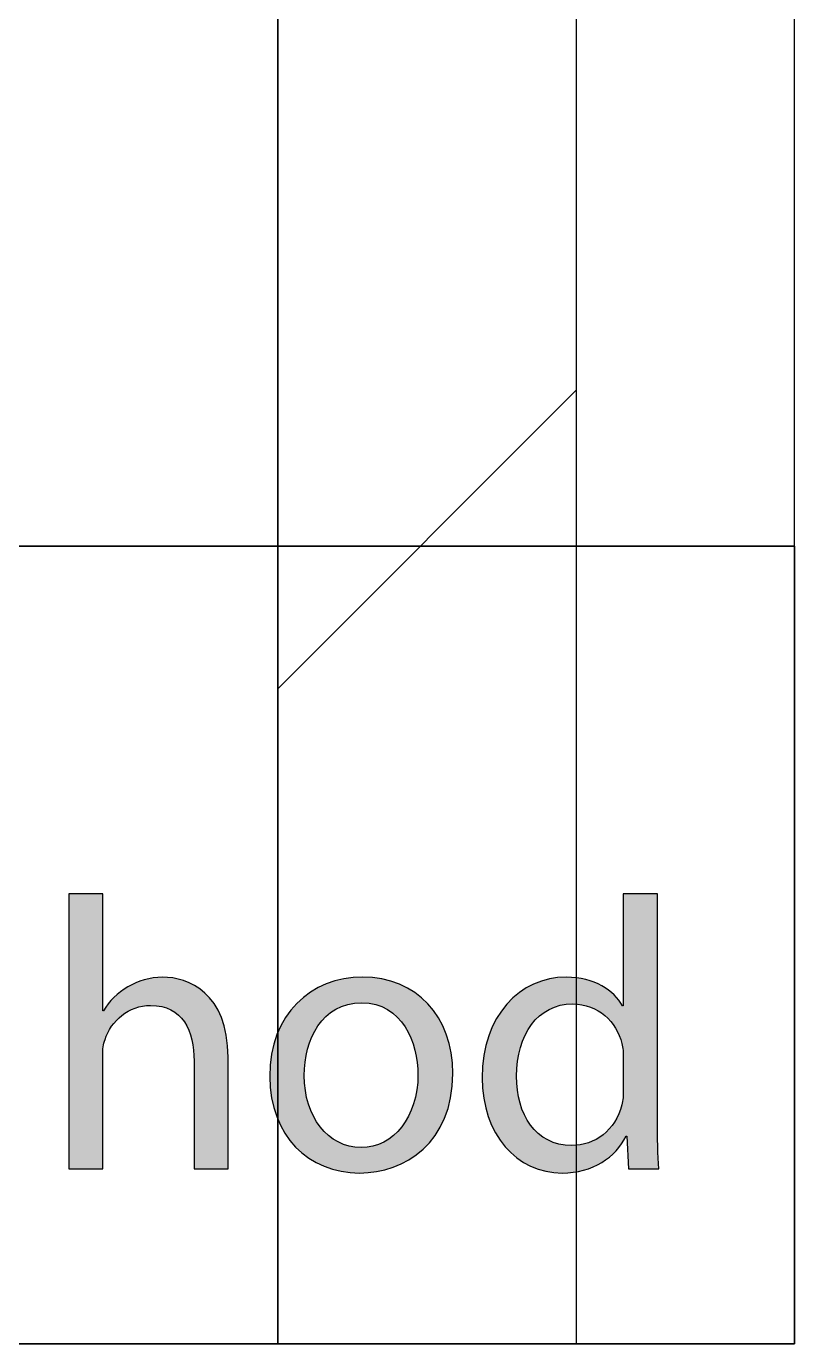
# Model space of a CAD drawing. Extents: x -10 to 112, y 72 to 347.
# Drawn here: x 103.85 to 111.56, y 71.52 to 84.74 of the extents above; entities that cross this region are included whole.
import ezdxf

# ---------------------------------------------------------------- set-up
doc = ezdxf.new("R2010")
doc.units = 0
for name, color, linetype in [('LAYER_6', 7, 'CONTINUOUS'), ('LAYER_7', 7, 'CONTINUOUS'), ('OUTLINES', 7, 'CONTINUOUS')]:
    doc.layers.add(name, color=color, linetype=linetype)

# ---------------------------------------------------------------- blocks, each defined once
blk = doc.blocks.new('*X79')
at = {"layer": 'OUTLINES', "color": 7}
blk.add_line((106.377, 78.092), (109.375, 81.091), dxfattribs=at)
blk = doc.blocks.new('BLOCK_3')
at = {"layer": 'OUTLINES'}
blk.add_open_spline([(111.563, 123.208), (111.563, 123.208), (111.563, 103.431), (111.563, 103.431), (111.563, 103.431), (109.375, 95.624), (109.375, 95.624), (109.375, 95.624), (109.375, 71.522), (109.375, 71.522), (109.375, 71.522), (106.377, 71.522), (106.377, 71.522), (106.377, 79.696), (106.377, 87.866), (106.377, 96.037), (107.386, 99.646), (108.398, 103.255), (109.407, 106.863), (108.68, 120.837), (107.953, 134.811), (107.227, 148.784), (105.473, 151.821), (103.717, 154.859), (101.963, 157.896), (101.586, 157.896), (101.208, 157.896), (100.831, 157.896), (98.64, 163.541), (93.207, 167.259), (87.154, 167.259), (81.1, 167.259), (75.667, 163.541), (73.476, 157.896), (73.099, 157.896), (72.722, 157.896), (72.344, 157.896), (71.981, 157.272), (71.621, 156.647), (71.261, 156.026), (71.261, 156.026), (71.261, 160.898), (71.261, 160.898), (71.36, 160.898), (71.459, 160.898), (71.557, 160.898), (78.207, 173.38), (96.1, 173.38), (102.75, 160.898), (103.064, 160.898), (103.378, 160.898), (103.695, 160.898), (105.858, 157.152), (108.021, 153.405), (110.187, 149.659), (110.645, 140.843), (111.104, 132.024), (111.563, 123.208)], degree=3, knots=[0, 0, 0, 0, 1, 1, 1, 2, 2, 2, 3, 3, 3, 4, 4, 4, 5, 5, 5, 6, 6, 6, 7, 7, 7, 8, 8, 8, 9, 9, 9, 10, 10, 10, 11, 11, 11, 12, 12, 12, 13, 13, 13, 14, 14, 14, 15, 15, 15, 16, 16, 16, 17, 17, 17, 18, 18, 18, 19, 19, 19, 19], dxfattribs=at)
at = {"layer": 'OUTLINES', "color": 7}
blk.add_blockref('*X79', (0, 0), dxfattribs=at)
blk = doc.blocks.new('BLOCK_4')
at = {"layer": 'OUTLINES', "color": 7}
for points in [[(109.375, 71.522), (111.563, 71.522), (111.563, 103.431), (111.563, 123.208), (111.563, 153.275)], [(71.261, 147.736), (71.261, 107.026), (71.261, 94.23), (71.261, 71.522), (103.135, 71.522), (106.377, 71.522), (109.375, 71.522)], [(109.375, 71.522), (109.375, 95.624), (111.563, 103.431)]]:
    blk.add_lwpolyline(points, dxfattribs=at)
blk.add_open_spline([(106.377, 71.522), (106.377, 79.696), (106.377, 87.866), (106.377, 96.037), (107.386, 99.646), (108.398, 103.255), (109.407, 106.863), (108.68, 120.837), (107.953, 134.811), (107.227, 148.784), (105.473, 151.821), (103.717, 154.859), (101.963, 157.896), (101.586, 157.896), (101.208, 157.896), (100.831, 157.896), (98.64, 163.541), (93.207, 167.259), (87.154, 167.259), (81.1, 167.259), (75.667, 163.541), (73.476, 157.896), (73.099, 157.896), (72.722, 157.896), (72.344, 157.896), (71.981, 157.272), (71.621, 156.647), (71.261, 156.026)], degree=3, knots=[0, 0, 0, 0, 1, 1, 1, 2, 2, 2, 3, 3, 3, 4, 4, 4, 5, 5, 5, 6, 6, 6, 7, 7, 7, 8, 8, 8, 9, 9, 9, 9], dxfattribs=at)
blk = doc.blocks.new('BLOCK_2')
at = {"layer": 'OUTLINES'}
for name in ['BLOCK_3', 'BLOCK_4']:
    blk.add_blockref(name, (0, 0), dxfattribs=at)
blk = doc.blocks.new('*U127')
at = {"layer": 'LAYER_7', "color": 7, "extrusion": (0, 0, -1)}
for points in [[(-104.28, 73.277), (-104.28, 76.033), (-104.621, 73.277)], [(-104.621, 73.277), (-104.28, 76.033), (-104.621, 76.033)], [(-105.306, 74.87), (-105.223, 75.198), (-105.306, 75.192)], [(-105.323, 74.858), (-105.306, 75.192), (-105.323, 75.19)], [(-105.381, 74.818), (-105.323, 75.19), (-105.381, 75.176)], [(-104.799, 74.798), (-104.799, 75.053), (-104.814, 74.814)], [(-104.814, 74.814), (-104.814, 75.062), (-104.873, 74.854)], [(-104.873, 74.854), (-104.873, 75.101), (-104.877, 74.856)], [(-104.877, 74.856), (-104.877, 75.103), (-104.946, 74.888)], [(-104.946, 74.888), (-104.946, 75.132), (-105.022, 74.908)], [(-105.022, 74.908), (-105.022, 75.165), (-105.038, 74.909)], [(-105.038, 74.909), (-105.038, 75.172), (-105.102, 74.915)], [(-105.432, 74.759), (-105.381, 75.176), (-105.432, 75.164)], [(-105.44, 74.749), (-105.432, 75.164), (-105.44, 75.16)], [(-105.484, 74.666), (-105.44, 75.16), (-105.484, 75.14)], [(-105.514, 74.571), (-105.484, 75.14), (-105.514, 75.127)], [(-105.532, 74.467), (-105.514, 75.127), (-105.532, 75.119)], [(-105.537, 74.356), (-105.532, 75.119), (-105.537, 75.117)], [(-105.537, 73.277), (-105.537, 75.117), (-105.541, 73.277)], [(-105.541, 73.277), (-105.537, 75.117), (-105.541, 75.115)], [(-105.541, 73.277), (-105.541, 75.115), (-105.645, 73.277)], [(-105.645, 73.277), (-105.541, 75.115), (-105.645, 75.04)], [(-104.675, 74.634), (-104.675, 74.931), (-104.711, 74.705)], [(-104.711, 74.705), (-104.711, 74.971), (-104.732, 74.728)], [(-104.732, 74.728), (-104.732, 74.995), (-104.799, 74.798)], [(-105.645, 73.277), (-105.645, 75.04), (-105.738, 73.277)], [(-105.738, 73.277), (-105.645, 75.04), (-105.738, 74.934)], [(-105.738, 73.277), (-105.738, 74.934), (-105.812, 73.277)], [(-105.812, 73.277), (-105.738, 74.934), (-105.812, 74.794)], [(-104.621, 74.41), (-104.621, 74.861), (-104.626, 74.499)], [(-104.626, 74.499), (-104.621, 74.861), (-104.626, 74.861)], [(-104.626, 74.499), (-104.626, 74.861), (-104.629, 74.512)], [(-104.629, 74.512), (-104.626, 74.861), (-104.629, 74.861)], [(-104.629, 74.512), (-104.629, 74.861), (-104.644, 74.573)], [(-104.644, 74.573), (-104.644, 74.884), (-104.675, 74.634)], [(-105.812, 73.277), (-105.812, 74.794), (-105.861, 73.277)], [(-105.861, 73.277), (-105.812, 74.794), (-105.861, 74.615)], [(-105.861, 73.277), (-105.861, 74.615), (-105.879, 73.277)], [(-105.879, 73.277), (-105.861, 74.615), (-105.879, 74.395)]]:
    blk.add_solid(points, dxfattribs=at)
at = {"layer": 'LAYER_7', "color": 7}
for points in [[(105.102, 74.915), (105.038, 75.172), (105.102, 75.186)], [(105.128, 74.912), (105.102, 75.186), (105.128, 75.191)], [(105.102, 74.915), (105.102, 75.186), (105.128, 74.912)], [(105.213, 74.903), (105.128, 75.191), (105.213, 75.197)], [(105.128, 74.912), (105.128, 75.191), (105.213, 74.903)], [(105.223, 74.9), (105.213, 75.197), (105.223, 75.198)], [(105.213, 74.903), (105.213, 75.197), (105.223, 74.9)], [(105.223, 74.9), (105.223, 75.198), (105.306, 74.87)], [(105.306, 74.87), (105.306, 75.192), (105.323, 74.858)], [(105.323, 74.858), (105.323, 75.19), (105.381, 74.818)], [(104.799, 74.798), (104.732, 74.995), (104.799, 75.053)], [(104.814, 74.814), (104.799, 75.053), (104.814, 75.062)], [(104.873, 74.854), (104.814, 75.062), (104.873, 75.101)], [(104.877, 74.856), (104.873, 75.101), (104.877, 75.103)], [(104.946, 74.888), (104.877, 75.103), (104.946, 75.132)], [(105.022, 74.908), (104.946, 75.132), (105.022, 75.165)], [(105.038, 74.909), (105.022, 75.165), (105.038, 75.172)], [(105.381, 74.818), (105.381, 75.176), (105.432, 74.759)], [(105.432, 74.759), (105.432, 75.164), (105.44, 74.749)], [(105.44, 74.749), (105.44, 75.16), (105.484, 74.666)], [(105.484, 74.666), (105.484, 75.14), (105.514, 74.571)], [(105.514, 74.571), (105.514, 75.127), (105.532, 74.467)], [(105.532, 74.467), (105.532, 75.119), (105.537, 74.356)], [(104.675, 74.634), (104.644, 74.884), (104.675, 74.931)], [(104.711, 74.705), (104.675, 74.931), (104.711, 74.971)], [(104.732, 74.728), (104.711, 74.971), (104.732, 74.995)], [(104.644, 74.573), (104.629, 74.861), (104.644, 74.884)]]:
    blk.add_solid(points, dxfattribs=at)
blk = doc.blocks.new('*U128')
at = {"layer": 'LAYER_7', "color": 7}
for points in [[(107.08, 74.925), (107.04, 75.181), (107.08, 75.187)], [(107.093, 74.928), (107.08, 75.187), (107.093, 75.188)], [(107.104, 74.93), (107.093, 75.188), (107.104, 75.19)], [(107.133, 74.935), (107.104, 75.19), (107.133, 75.194)], [(107.148, 74.938), (107.133, 75.194), (107.148, 75.195)], [(107.152, 74.938), (107.148, 75.195), (107.152, 75.195)], [(107.198, 74.941), (107.152, 75.195), (107.198, 75.197)], [(107.213, 74.942), (107.198, 75.197), (107.213, 75.197)], [(107.221, 74.942), (107.213, 75.197), (107.221, 75.198)], [(107.221, 74.942), (107.221, 75.198), (107.229, 74.942)], [(107.229, 74.942), (107.221, 75.198), (107.229, 75.198)], [(107.229, 74.942), (107.229, 75.198), (107.274, 74.939)], [(107.274, 74.939), (107.274, 75.196), (107.294, 74.937)], [(107.294, 74.937), (107.294, 75.195), (107.328, 74.931)], [(107.328, 74.931), (107.328, 75.194), (107.332, 74.93)], [(107.332, 74.93), (107.332, 75.193), (107.361, 74.924)], [(107.361, 74.924), (107.361, 75.189), (107.368, 74.922)], [(107.368, 74.922), (107.368, 75.188), (107.387, 74.915)], [(107.387, 74.915), (107.387, 75.185), (107.423, 74.903)], [(106.719, 74.6), (106.706, 75.048), (106.719, 75.056)], [(106.735, 74.633), (106.719, 75.056), (106.735, 75.066)], [(106.748, 74.657), (106.735, 75.066), (106.748, 75.073)], [(106.764, 74.684), (106.748, 75.073), (106.764, 75.083)], [(106.767, 74.689), (106.764, 75.083), (106.767, 75.084)], [(106.781, 74.711), (106.767, 75.084), (106.781, 75.092)], [(106.782, 74.713), (106.781, 75.092), (106.782, 75.093)], [(106.803, 74.74), (106.782, 75.093), (106.803, 75.103)], [(106.818, 74.761), (106.803, 75.103), (106.818, 75.11)], [(106.843, 74.786), (106.818, 75.11), (106.843, 75.121)], [(106.861, 74.805), (106.843, 75.121), (106.861, 75.129)], [(106.843, 74.786), (106.843, 75.121), (106.843, 75.121)], [(106.864, 74.808), (106.861, 75.129), (106.864, 75.131)], [(106.886, 74.826), (106.864, 75.131), (106.886, 75.138)], [(106.908, 74.845), (106.886, 75.138), (106.908, 75.146)], [(106.926, 74.856), (106.908, 75.146), (106.926, 75.152)], [(106.933, 74.861), (106.926, 75.152), (106.933, 75.154)], [(106.95, 74.871), (106.933, 75.154), (106.95, 75.16)], [(106.96, 74.878), (106.95, 75.16), (106.96, 75.163)], [(106.983, 74.889), (106.96, 75.163), (106.983, 75.168)], [(107.013, 74.903), (106.983, 75.168), (107.013, 75.175)], [(107.018, 74.905), (107.013, 75.175), (107.018, 75.176)], [(107.037, 74.911), (107.018, 75.176), (107.037, 75.18)], [(107.04, 74.912), (107.037, 75.18), (107.04, 75.181)], [(107.423, 74.903), (107.423, 75.18), (107.423, 74.903)], [(107.423, 74.903), (107.423, 75.18), (107.44, 74.894)], [(107.44, 74.894), (107.44, 75.176), (107.479, 74.874)], [(107.479, 74.874), (107.479, 75.166), (107.49, 74.867)], [(107.49, 74.867), (107.49, 75.164), (107.513, 74.851)], [(107.513, 74.851), (107.513, 75.158), (107.531, 74.839)], [(107.531, 74.839), (107.531, 75.152), (107.536, 74.834)], [(107.536, 74.834), (107.536, 75.15), (107.537, 74.833)], [(107.537, 74.833), (107.537, 75.15), (107.577, 74.798)], [(107.577, 74.798), (107.577, 75.135), (107.581, 74.793)], [(107.581, 74.793), (107.581, 75.134), (107.598, 74.774)], [(107.598, 74.774), (107.598, 75.128), (107.616, 74.753)], [(107.616, 74.753), (107.616, 75.119), (107.618, 74.751)], [(107.618, 74.751), (107.618, 75.118), (107.621, 74.747)], [(107.621, 74.747), (107.621, 75.117), (107.654, 74.7)], [(107.654, 74.7), (107.654, 75.101), (107.657, 74.694)], [(107.657, 74.694), (107.657, 75.1), (107.678, 74.655)], [(107.678, 74.655), (107.678, 75.09), (107.689, 74.632)], [(107.689, 74.632), (107.689, 75.083), (107.693, 74.625)], [(107.693, 74.625), (107.693, 75.08), (107.712, 74.588)], [(107.712, 74.588), (107.712, 75.068), (107.741, 74.504)], [(106.557, 73.495), (106.508, 74.868), (106.557, 74.923)], [(106.568, 73.484), (106.557, 74.923), (106.568, 74.935)], [(106.557, 73.495), (106.557, 74.923), (106.568, 73.484)], [(106.62, 73.436), (106.568, 74.935), (106.62, 74.983)], [(106.568, 73.484), (106.568, 74.935), (106.62, 73.436)], [(106.634, 73.425), (106.62, 74.983), (106.634, 74.996)], [(106.62, 73.436), (106.62, 74.983), (106.634, 73.425)], [(106.643, 73.419), (106.634, 74.996), (106.643, 75.002)], [(106.634, 73.425), (106.634, 74.996), (106.643, 73.419)], [(106.651, 74.346), (106.643, 75.002), (106.651, 75.008)], [(106.654, 74.359), (106.651, 75.008), (106.654, 75.01)], [(106.676, 74.477), (106.654, 75.01), (106.676, 75.027)], [(106.685, 74.502), (106.676, 75.027), (106.685, 75.033)], [(106.689, 74.515), (106.685, 75.033), (106.689, 75.036)], [(106.706, 74.561), (106.689, 75.036), (106.706, 75.048)], [(107.741, 74.504), (107.741, 75.051), (107.752, 74.469)], [(107.752, 74.469), (107.752, 75.044), (107.753, 74.467)], [(107.753, 74.467), (107.753, 75.043), (107.767, 74.393)], [(107.767, 74.393), (107.767, 75.032), (107.773, 74.361)], [(107.773, 74.361), (107.773, 75.028), (107.776, 74.343)], [(107.776, 74.343), (107.776, 75.025), (107.784, 74.22)], [(106.455, 73.624), (106.448, 74.781), (106.455, 74.793)], [(106.499, 73.561), (106.455, 74.793), (106.499, 74.855)], [(106.455, 73.624), (106.455, 74.793), (106.499, 73.561)], [(106.508, 73.551), (106.499, 74.855), (106.508, 74.868)], [(106.499, 73.561), (106.499, 74.855), (106.508, 73.551)], [(106.508, 73.551), (106.508, 74.868), (106.557, 73.495)], [(106.404, 73.713), (106.37, 74.622), (106.404, 74.7)], [(106.409, 73.705), (106.404, 74.7), (106.409, 74.711)], [(106.404, 73.713), (106.404, 74.7), (106.409, 73.705)], [(106.448, 73.634), (106.409, 74.711), (106.448, 74.781)], [(106.409, 73.705), (106.409, 74.711), (106.448, 73.634)], [(106.448, 73.634), (106.448, 74.781), (106.455, 73.624)], [(106.339, 73.885), (106.337, 74.518), (106.339, 74.526)], [(106.367, 73.799), (106.339, 74.526), (106.367, 74.612)], [(106.339, 73.885), (106.339, 74.526), (106.367, 73.799)], [(106.37, 73.792), (106.367, 74.612), (106.37, 74.622)], [(106.367, 73.799), (106.367, 74.612), (106.37, 73.792)], [(106.37, 73.792), (106.37, 74.622), (106.404, 73.713)], [(106.315, 73.989), (106.302, 74.315), (106.315, 74.417)], [(106.316, 73.985), (106.315, 74.417), (106.316, 74.424)], [(106.315, 73.989), (106.315, 74.417), (106.316, 73.985)], [(106.337, 73.891), (106.316, 74.424), (106.337, 74.518)], [(106.316, 73.985), (106.316, 74.424), (106.337, 73.891)], [(106.337, 73.891), (106.337, 74.518), (106.339, 73.885)], [(106.302, 74.092), (106.297, 74.201), (106.302, 74.31)], [(106.302, 74.09), (106.302, 74.31), (106.302, 74.315)], [(106.302, 74.09), (106.302, 74.315), (106.315, 73.989)], [(106.302, 74.092), (106.302, 74.31), (106.302, 74.09)], [(106.643, 73.419), (106.643, 74.212), (106.651, 73.412)], [(107.784, 73.43), (107.776, 74.116), (107.784, 74.22)], [(106.651, 73.412), (106.651, 74.098), (106.654, 73.411)], [(106.654, 73.411), (106.654, 74.063), (106.676, 73.393)], [(107.767, 73.416), (107.753, 73.98), (107.767, 74.041)], [(107.773, 73.421), (107.767, 74.041), (107.773, 74.067)], [(107.776, 73.423), (107.773, 74.067), (107.776, 74.116)], [(106.676, 73.393), (106.676, 73.964), (106.685, 73.387)], [(106.685, 73.387), (106.685, 73.926), (106.689, 73.383)], [(106.689, 73.383), (106.689, 73.915), (106.706, 73.374)], [(106.706, 73.374), (106.706, 73.876), (106.719, 73.366)], [(107.741, 73.398), (107.712, 73.859), (107.741, 73.928)], [(107.752, 73.406), (107.741, 73.928), (107.752, 73.977)], [(107.753, 73.406), (107.752, 73.977), (107.753, 73.98)], [(106.719, 73.366), (106.719, 73.842), (106.735, 73.356)], [(106.735, 73.356), (106.735, 73.803), (106.748, 73.349)], [(106.748, 73.349), (106.748, 73.782), (106.764, 73.339)], [(106.764, 73.339), (106.764, 73.754), (106.767, 73.337)], [(106.767, 73.337), (106.767, 73.748), (106.781, 73.331)], [(107.654, 73.346), (107.621, 73.697), (107.654, 73.743)], [(107.657, 73.348), (107.654, 73.743), (107.657, 73.748)], [(107.678, 73.358), (107.657, 73.748), (107.678, 73.783)], [(107.689, 73.365), (107.678, 73.783), (107.689, 73.803)], [(107.693, 73.367), (107.689, 73.803), (107.693, 73.813)], [(107.712, 73.379), (107.693, 73.813), (107.712, 73.859)], [(106.781, 73.331), (106.781, 73.729), (106.782, 73.33)], [(106.782, 73.33), (106.782, 73.726), (106.803, 73.32)], [(106.803, 73.32), (106.803, 73.697), (106.818, 73.313)], [(106.818, 73.313), (106.818, 73.679), (106.843, 73.302)], [(106.843, 73.302), (106.843, 73.651), (106.843, 73.302)], [(106.843, 73.302), (106.843, 73.651), (106.861, 73.295)], [(106.861, 73.295), (106.861, 73.634), (106.864, 73.294)], [(106.864, 73.294), (106.864, 73.631), (106.886, 73.287)], [(106.886, 73.287), (106.886, 73.61), (106.908, 73.279)], [(107.531, 73.291), (107.513, 73.591), (107.531, 73.605)], [(107.536, 73.292), (107.531, 73.605), (107.536, 73.609)], [(107.537, 73.293), (107.536, 73.609), (107.537, 73.61)], [(107.577, 73.309), (107.537, 73.61), (107.577, 73.647)], [(107.581, 73.311), (107.577, 73.647), (107.581, 73.651)], [(107.598, 73.318), (107.581, 73.651), (107.598, 73.67)], [(107.616, 73.326), (107.598, 73.67), (107.616, 73.691)], [(107.618, 73.327), (107.616, 73.691), (107.618, 73.693)], [(107.621, 73.328), (107.618, 73.693), (107.621, 73.697)], [(106.908, 73.279), (106.908, 73.594), (106.926, 73.273)], [(106.926, 73.273), (106.926, 73.58), (106.933, 73.271)], [(106.933, 73.271), (106.933, 73.575), (106.95, 73.267)], [(106.95, 73.267), (106.95, 73.565), (106.96, 73.264)], [(106.96, 73.264), (106.96, 73.559), (106.983, 73.259)], [(106.983, 73.259), (106.983, 73.545), (107.013, 73.251)], [(107.013, 73.251), (107.013, 73.532), (107.018, 73.251)], [(107.018, 73.251), (107.018, 73.53), (107.037, 73.248)], [(107.037, 73.248), (107.037, 73.522), (107.04, 73.248)], [(107.04, 73.248), (107.04, 73.521), (107.08, 73.242)], [(107.08, 73.242), (107.08, 73.508), (107.093, 73.24)], [(107.093, 73.24), (107.093, 73.505), (107.104, 73.239)], [(107.104, 73.239), (107.104, 73.503), (107.133, 73.237)], [(107.133, 73.237), (107.133, 73.497), (107.148, 73.237)], [(107.148, 73.237), (107.148, 73.495), (107.152, 73.236)], [(107.152, 73.236), (107.152, 73.494), (107.198, 73.234)], [(107.221, 73.236), (107.213, 73.49), (107.221, 73.491)], [(107.229, 73.237), (107.221, 73.491), (107.229, 73.491)], [(107.274, 73.241), (107.229, 73.491), (107.274, 73.494)], [(107.294, 73.242), (107.274, 73.494), (107.294, 73.498)], [(107.328, 73.245), (107.294, 73.498), (107.328, 73.504)], [(107.332, 73.246), (107.328, 73.504), (107.332, 73.504)], [(107.361, 73.248), (107.332, 73.504), (107.361, 73.514)], [(107.368, 73.249), (107.361, 73.514), (107.368, 73.516)], [(107.387, 73.254), (107.368, 73.516), (107.387, 73.522)], [(107.423, 73.263), (107.387, 73.522), (107.423, 73.537)], [(107.44, 73.267), (107.423, 73.537), (107.44, 73.545)], [(107.423, 73.263), (107.423, 73.537), (107.423, 73.537)], [(107.479, 73.278), (107.44, 73.545), (107.479, 73.568)], [(107.49, 73.281), (107.479, 73.568), (107.49, 73.574)], [(107.513, 73.286), (107.49, 73.574), (107.513, 73.591)]]:
    blk.add_solid(points, dxfattribs=at)
at = {"layer": 'LAYER_7', "color": 7, "extrusion": (0, 0, -1)}
for points in [[(-107.08, 74.925), (-107.08, 75.187), (-107.093, 74.928)], [(-107.093, 74.928), (-107.093, 75.188), (-107.104, 74.93)], [(-107.104, 74.93), (-107.104, 75.19), (-107.133, 74.935)], [(-107.133, 74.935), (-107.133, 75.194), (-107.148, 74.938)], [(-107.148, 74.938), (-107.148, 75.195), (-107.152, 74.938)], [(-107.152, 74.938), (-107.152, 75.195), (-107.198, 74.941)], [(-107.198, 74.941), (-107.198, 75.197), (-107.213, 74.942)], [(-107.213, 74.942), (-107.213, 75.197), (-107.221, 74.942)], [(-107.274, 74.939), (-107.229, 75.198), (-107.274, 75.196)], [(-107.294, 74.937), (-107.274, 75.196), (-107.294, 75.195)], [(-107.328, 74.931), (-107.294, 75.195), (-107.328, 75.194)], [(-107.332, 74.93), (-107.328, 75.194), (-107.332, 75.193)], [(-107.361, 74.924), (-107.332, 75.193), (-107.361, 75.189)], [(-107.368, 74.922), (-107.361, 75.189), (-107.368, 75.188)], [(-107.387, 74.915), (-107.368, 75.188), (-107.387, 75.185)], [(-107.423, 74.903), (-107.387, 75.185), (-107.423, 75.18)], [(-106.719, 74.6), (-106.719, 75.056), (-106.735, 74.633)], [(-106.735, 74.633), (-106.735, 75.066), (-106.748, 74.657)], [(-106.748, 74.657), (-106.748, 75.073), (-106.764, 74.684)], [(-106.764, 74.684), (-106.764, 75.083), (-106.767, 74.689)], [(-106.767, 74.689), (-106.767, 75.084), (-106.781, 74.711)], [(-106.781, 74.711), (-106.781, 75.092), (-106.782, 74.713)], [(-106.782, 74.713), (-106.782, 75.093), (-106.803, 74.74)], [(-106.803, 74.74), (-106.803, 75.103), (-106.818, 74.761)], [(-106.818, 74.761), (-106.818, 75.11), (-106.843, 74.786)], [(-106.843, 74.786), (-106.843, 75.121), (-106.843, 74.786)], [(-106.843, 74.786), (-106.843, 75.121), (-106.861, 74.805)], [(-106.861, 74.805), (-106.861, 75.129), (-106.864, 74.808)], [(-106.864, 74.808), (-106.864, 75.131), (-106.886, 74.826)], [(-106.886, 74.826), (-106.886, 75.138), (-106.908, 74.845)], [(-106.908, 74.845), (-106.908, 75.146), (-106.926, 74.856)], [(-106.926, 74.856), (-106.926, 75.152), (-106.933, 74.861)], [(-106.933, 74.861), (-106.933, 75.154), (-106.95, 74.871)], [(-106.95, 74.871), (-106.95, 75.16), (-106.96, 74.878)], [(-106.96, 74.878), (-106.96, 75.163), (-106.983, 74.889)], [(-106.983, 74.889), (-106.983, 75.168), (-107.013, 74.903)], [(-107.013, 74.903), (-107.013, 75.175), (-107.018, 74.905)], [(-107.018, 74.905), (-107.018, 75.176), (-107.037, 74.911)], [(-107.037, 74.911), (-107.037, 75.18), (-107.04, 74.912)], [(-107.04, 74.912), (-107.04, 75.181), (-107.08, 74.925)], [(-107.423, 74.903), (-107.423, 75.18), (-107.423, 75.18)], [(-107.44, 74.894), (-107.423, 75.18), (-107.44, 75.176)], [(-107.479, 74.874), (-107.44, 75.176), (-107.479, 75.166)], [(-107.49, 74.867), (-107.479, 75.166), (-107.49, 75.164)], [(-107.513, 74.851), (-107.49, 75.164), (-107.513, 75.158)], [(-107.531, 74.839), (-107.513, 75.158), (-107.531, 75.152)], [(-107.536, 74.834), (-107.531, 75.152), (-107.536, 75.15)], [(-107.537, 74.833), (-107.536, 75.15), (-107.537, 75.15)], [(-107.577, 74.798), (-107.537, 75.15), (-107.577, 75.135)], [(-107.581, 74.793), (-107.577, 75.135), (-107.581, 75.134)], [(-107.598, 74.774), (-107.581, 75.134), (-107.598, 75.128)], [(-107.616, 74.753), (-107.598, 75.128), (-107.616, 75.119)], [(-107.618, 74.751), (-107.616, 75.119), (-107.618, 75.118)], [(-107.621, 74.747), (-107.618, 75.118), (-107.621, 75.117)], [(-107.654, 74.7), (-107.621, 75.117), (-107.654, 75.101)], [(-107.657, 74.694), (-107.654, 75.101), (-107.657, 75.1)], [(-107.678, 74.655), (-107.657, 75.1), (-107.678, 75.09)], [(-107.689, 74.632), (-107.678, 75.09), (-107.689, 75.083)], [(-107.693, 74.625), (-107.689, 75.083), (-107.693, 75.08)], [(-107.712, 74.588), (-107.693, 75.08), (-107.712, 75.068)], [(-107.741, 74.504), (-107.712, 75.068), (-107.741, 75.051)], [(-106.643, 74.212), (-106.643, 75.002), (-106.651, 74.346)], [(-106.651, 74.346), (-106.651, 75.008), (-106.654, 74.359)], [(-106.654, 74.359), (-106.654, 75.01), (-106.676, 74.477)], [(-106.676, 74.477), (-106.676, 75.027), (-106.685, 74.502)], [(-106.685, 74.502), (-106.685, 75.033), (-106.689, 74.515)], [(-106.689, 74.515), (-106.689, 75.036), (-106.706, 74.561)], [(-106.706, 74.561), (-106.706, 75.048), (-106.719, 74.6)], [(-107.752, 74.469), (-107.741, 75.051), (-107.752, 75.044)], [(-107.753, 74.467), (-107.752, 75.044), (-107.753, 75.043)], [(-107.767, 74.393), (-107.753, 75.043), (-107.767, 75.032)], [(-107.773, 74.361), (-107.767, 75.032), (-107.773, 75.028)], [(-107.776, 74.343), (-107.773, 75.028), (-107.776, 75.025)], [(-107.784, 74.22), (-107.776, 75.025), (-107.784, 75.019)], [(-107.784, 73.43), (-107.784, 75.019), (-107.821, 73.46)], [(-107.821, 73.46), (-107.784, 75.019), (-107.821, 74.991)], [(-107.821, 73.46), (-107.821, 74.991), (-107.836, 73.473)], [(-107.836, 73.473), (-107.821, 74.991), (-107.836, 74.976)], [(-107.836, 73.473), (-107.836, 74.976), (-107.883, 73.521)], [(-107.883, 73.521), (-107.836, 74.976), (-107.883, 74.93)], [(-107.883, 73.521), (-107.883, 74.93), (-107.899, 73.538)], [(-107.899, 73.538), (-107.883, 74.93), (-107.899, 74.911)], [(-107.899, 73.538), (-107.899, 74.911), (-107.94, 73.589)], [(-107.94, 73.589), (-107.899, 74.911), (-107.94, 74.863)], [(-107.94, 73.589), (-107.94, 74.863), (-107.957, 73.611)], [(-107.957, 73.611), (-107.94, 74.863), (-107.957, 74.838)], [(-107.957, 73.611), (-107.957, 74.838), (-107.989, 73.663)], [(-107.989, 73.663), (-107.957, 74.838), (-107.989, 74.79)], [(-107.989, 73.663), (-107.989, 74.79), (-108.008, 73.693)], [(-108.008, 73.693), (-107.989, 74.79), (-108.008, 74.756)], [(-108.008, 73.693), (-108.008, 74.756), (-108.032, 73.744)], [(-108.032, 73.744), (-108.008, 74.756), (-108.032, 74.71)], [(-108.032, 73.744), (-108.032, 74.71), (-108.051, 73.783)], [(-108.051, 73.783), (-108.032, 74.71), (-108.051, 74.665)], [(-108.051, 73.783), (-108.051, 74.665), (-108.068, 73.831)], [(-108.068, 73.831), (-108.051, 74.665), (-108.068, 74.625)], [(-108.068, 73.831), (-108.068, 74.625), (-108.086, 73.882)], [(-108.086, 73.882), (-108.068, 74.625), (-108.086, 74.567)], [(-108.086, 73.882), (-108.086, 74.567), (-108.096, 73.924)], [(-108.096, 73.924), (-108.086, 74.567), (-108.096, 74.534)], [(-108.096, 73.924), (-108.096, 74.534), (-108.112, 73.989)], [(-108.112, 73.989), (-108.096, 74.534), (-108.112, 74.461)], [(-108.112, 73.989), (-108.112, 74.461), (-108.116, 74.025)], [(-108.116, 74.025), (-108.112, 74.461), (-108.116, 74.438)], [(-108.116, 74.025), (-108.116, 74.438), (-108.128, 74.106)], [(-108.128, 74.106), (-108.116, 74.438), (-108.128, 74.348)], [(-108.128, 74.106), (-108.128, 74.348), (-108.129, 74.135)], [(-108.129, 74.135), (-108.128, 74.348), (-108.129, 74.337)], [(-108.129, 74.135), (-108.129, 74.337), (-108.133, 74.232)], [(-106.651, 73.412), (-106.643, 74.212), (-106.651, 74.098)], [(-106.654, 73.411), (-106.651, 74.098), (-106.654, 74.063)], [(-106.676, 73.393), (-106.654, 74.063), (-106.676, 73.964)], [(-107.767, 73.416), (-107.767, 74.041), (-107.773, 73.421)], [(-107.773, 73.421), (-107.773, 74.067), (-107.776, 73.423)], [(-107.776, 73.423), (-107.776, 74.116), (-107.784, 73.43)], [(-106.685, 73.387), (-106.676, 73.964), (-106.685, 73.926)], [(-106.689, 73.383), (-106.685, 73.926), (-106.689, 73.915)], [(-106.706, 73.374), (-106.689, 73.915), (-106.706, 73.876)], [(-106.719, 73.366), (-106.706, 73.876), (-106.719, 73.842)], [(-107.741, 73.398), (-107.741, 73.928), (-107.752, 73.406)], [(-107.752, 73.406), (-107.752, 73.977), (-107.753, 73.406)], [(-107.753, 73.406), (-107.753, 73.98), (-107.767, 73.416)], [(-106.735, 73.356), (-106.719, 73.842), (-106.735, 73.803)], [(-106.748, 73.349), (-106.735, 73.803), (-106.748, 73.782)], [(-106.764, 73.339), (-106.748, 73.782), (-106.764, 73.754)], [(-106.767, 73.337), (-106.764, 73.754), (-106.767, 73.748)], [(-106.781, 73.331), (-106.767, 73.748), (-106.781, 73.729)], [(-107.654, 73.346), (-107.654, 73.743), (-107.657, 73.348)], [(-107.657, 73.348), (-107.657, 73.748), (-107.678, 73.358)], [(-107.678, 73.358), (-107.678, 73.783), (-107.689, 73.365)], [(-107.689, 73.365), (-107.689, 73.803), (-107.693, 73.367)], [(-107.693, 73.367), (-107.693, 73.813), (-107.712, 73.379)], [(-107.712, 73.379), (-107.712, 73.859), (-107.741, 73.398)], [(-106.782, 73.33), (-106.781, 73.729), (-106.782, 73.726)], [(-106.803, 73.32), (-106.782, 73.726), (-106.803, 73.697)], [(-106.818, 73.313), (-106.803, 73.697), (-106.818, 73.679)], [(-106.843, 73.302), (-106.818, 73.679), (-106.843, 73.651)], [(-106.843, 73.302), (-106.843, 73.651), (-106.843, 73.651)], [(-106.861, 73.295), (-106.843, 73.651), (-106.861, 73.634)], [(-106.864, 73.294), (-106.861, 73.634), (-106.864, 73.631)], [(-106.886, 73.287), (-106.864, 73.631), (-106.886, 73.61)], [(-106.908, 73.279), (-106.886, 73.61), (-106.908, 73.594)], [(-107.531, 73.291), (-107.531, 73.605), (-107.536, 73.292)], [(-107.536, 73.292), (-107.536, 73.609), (-107.537, 73.293)], [(-107.537, 73.293), (-107.537, 73.61), (-107.577, 73.309)], [(-107.577, 73.309), (-107.577, 73.647), (-107.581, 73.311)], [(-107.581, 73.311), (-107.581, 73.651), (-107.598, 73.318)], [(-107.598, 73.318), (-107.598, 73.67), (-107.616, 73.326)], [(-107.616, 73.326), (-107.616, 73.691), (-107.618, 73.327)], [(-107.618, 73.327), (-107.618, 73.693), (-107.621, 73.328)], [(-107.621, 73.328), (-107.621, 73.697), (-107.654, 73.346)], [(-106.926, 73.273), (-106.908, 73.594), (-106.926, 73.58)], [(-106.933, 73.271), (-106.926, 73.58), (-106.933, 73.575)], [(-106.95, 73.267), (-106.933, 73.575), (-106.95, 73.565)], [(-106.96, 73.264), (-106.95, 73.565), (-106.96, 73.559)], [(-106.983, 73.259), (-106.96, 73.559), (-106.983, 73.545)], [(-107.013, 73.251), (-106.983, 73.545), (-107.013, 73.532)], [(-107.018, 73.251), (-107.013, 73.532), (-107.018, 73.53)], [(-107.037, 73.248), (-107.018, 73.53), (-107.037, 73.522)], [(-107.04, 73.248), (-107.037, 73.522), (-107.04, 73.521)], [(-107.08, 73.242), (-107.04, 73.521), (-107.08, 73.508)], [(-107.093, 73.24), (-107.08, 73.508), (-107.093, 73.505)], [(-107.104, 73.239), (-107.093, 73.505), (-107.104, 73.503)], [(-107.133, 73.237), (-107.104, 73.503), (-107.133, 73.497)], [(-107.148, 73.237), (-107.133, 73.497), (-107.148, 73.495)], [(-107.152, 73.236), (-107.148, 73.495), (-107.152, 73.494)], [(-107.198, 73.234), (-107.152, 73.494), (-107.198, 73.491)], [(-107.198, 73.234), (-107.198, 73.491), (-107.213, 73.236)], [(-107.213, 73.236), (-107.198, 73.491), (-107.213, 73.49)], [(-107.213, 73.236), (-107.213, 73.49), (-107.221, 73.236)], [(-107.221, 73.236), (-107.221, 73.491), (-107.229, 73.237)], [(-107.229, 73.237), (-107.229, 73.491), (-107.274, 73.241)], [(-107.274, 73.241), (-107.274, 73.494), (-107.294, 73.242)], [(-107.294, 73.242), (-107.294, 73.498), (-107.328, 73.245)], [(-107.328, 73.245), (-107.328, 73.504), (-107.332, 73.246)], [(-107.332, 73.246), (-107.332, 73.504), (-107.361, 73.248)], [(-107.361, 73.248), (-107.361, 73.514), (-107.368, 73.249)], [(-107.368, 73.249), (-107.368, 73.516), (-107.387, 73.254)], [(-107.387, 73.254), (-107.387, 73.522), (-107.423, 73.263)], [(-107.423, 73.263), (-107.423, 73.537), (-107.423, 73.263)], [(-107.423, 73.263), (-107.423, 73.537), (-107.44, 73.267)], [(-107.44, 73.267), (-107.44, 73.545), (-107.479, 73.278)], [(-107.479, 73.278), (-107.479, 73.568), (-107.49, 73.281)], [(-107.49, 73.281), (-107.49, 73.574), (-107.513, 73.286)], [(-107.513, 73.286), (-107.513, 73.591), (-107.531, 73.291)]]:
    blk.add_solid(points, dxfattribs=at)
blk = doc.blocks.new('*U129')
at = {"layer": 'LAYER_7', "color": 7, "extrusion": (0, 0, -1)}
for points in [[(-109.844, 73.557), (-109.844, 76.033), (-109.872, 73.603)], [(-109.872, 73.603), (-109.844, 76.033), (-109.872, 76.033)], [(-109.872, 73.603), (-109.872, 76.033), (-109.879, 73.603)], [(-109.879, 73.603), (-109.872, 76.033), (-109.879, 76.033)], [(-109.895, 73.277), (-109.879, 76.033), (-109.895, 76.033)], [(-109.895, 73.277), (-109.895, 76.033), (-110.186, 73.277)], [(-110.186, 73.277), (-109.895, 76.033), (-110.186, 76.033)], [(-109.14, 74.893), (-109.14, 75.184), (-109.153, 74.899)], [(-109.153, 74.899), (-109.153, 75.186), (-109.199, 74.913)], [(-109.199, 74.913), (-109.199, 75.191), (-109.21, 74.916)], [(-109.21, 74.916), (-109.21, 75.192), (-109.231, 74.92)], [(-109.231, 74.92), (-109.231, 75.194), (-109.261, 74.925)], [(-109.261, 74.925), (-109.261, 75.197), (-109.27, 74.926)], [(-109.27, 74.926), (-109.27, 75.198), (-109.271, 74.927)], [(-109.271, 74.927), (-109.27, 75.198), (-109.271, 75.198)], [(-109.271, 74.927), (-109.271, 75.198), (-109.328, 74.93)], [(-109.328, 74.93), (-109.271, 75.198), (-109.328, 75.195)], [(-109.328, 74.93), (-109.328, 75.195), (-109.336, 74.93)], [(-109.336, 74.93), (-109.328, 75.195), (-109.336, 75.194)], [(-109.342, 74.93), (-109.336, 75.194), (-109.342, 75.194)], [(-109.373, 74.927), (-109.342, 75.194), (-109.373, 75.192)], [(-109.413, 74.924), (-109.373, 75.192), (-109.413, 75.185)], [(-109.429, 74.922), (-109.413, 75.185), (-109.429, 75.182)], [(-108.852, 74.599), (-108.852, 75.073), (-108.858, 74.617)], [(-108.858, 74.617), (-108.858, 75.077), (-108.88, 74.657)], [(-108.88, 74.657), (-108.88, 75.09), (-108.888, 74.672)], [(-108.888, 74.672), (-108.888, 75.095), (-108.912, 74.709)], [(-108.912, 74.709), (-108.912, 75.109), (-108.914, 74.711)], [(-108.914, 74.711), (-108.914, 75.11), (-108.922, 74.723)], [(-108.922, 74.723), (-108.922, 75.115), (-108.945, 74.75)], [(-108.945, 74.75), (-108.945, 75.128), (-108.949, 74.756)], [(-108.949, 74.756), (-108.949, 75.13), (-108.96, 74.769)], [(-108.96, 74.769), (-108.96, 75.134), (-108.991, 74.798)], [(-108.991, 74.798), (-108.991, 75.144), (-109.003, 74.81)], [(-109.003, 74.81), (-109.003, 75.148), (-109.036, 74.836)], [(-109.036, 74.836), (-109.036, 75.159), (-109.049, 74.846)], [(-109.049, 74.846), (-109.049, 75.163), (-109.066, 74.856)], [(-109.066, 74.856), (-109.066, 75.169), (-109.086, 74.868)], [(-109.086, 74.868), (-109.086, 75.175), (-109.099, 74.875)], [(-109.099, 74.875), (-109.099, 75.179), (-109.102, 74.877)], [(-109.102, 74.877), (-109.102, 75.18), (-109.14, 74.893)], [(-109.446, 74.918), (-109.429, 75.182), (-109.446, 75.179)], [(-109.468, 74.912), (-109.446, 75.179), (-109.468, 75.175)], [(-109.494, 74.904), (-109.468, 75.175), (-109.494, 75.166)], [(-109.514, 74.899), (-109.494, 75.166), (-109.514, 75.16)], [(-109.541, 74.886), (-109.514, 75.16), (-109.541, 75.151)], [(-109.553, 74.881), (-109.541, 75.151), (-109.553, 75.147)], [(-109.571, 74.872), (-109.553, 75.147), (-109.571, 75.139)], [(-109.591, 74.862), (-109.571, 75.139), (-109.591, 75.129)], [(-109.627, 74.837), (-109.591, 75.129), (-109.627, 75.112)], [(-109.629, 74.836), (-109.627, 75.112), (-109.629, 75.111)], [(-109.641, 74.827), (-109.629, 75.111), (-109.641, 75.102)], [(-109.66, 74.814), (-109.641, 75.102), (-109.66, 75.089)], [(-109.704, 74.77), (-109.66, 75.089), (-109.704, 75.056)], [(-109.704, 74.77), (-109.704, 75.056), (-109.704, 75.056)], [(-109.718, 74.755), (-109.704, 75.056), (-109.718, 75.045)], [(-108.773, 74.205), (-108.773, 75.018), (-108.777, 74.271)], [(-108.777, 74.271), (-108.777, 75.022), (-108.782, 74.34)], [(-108.782, 74.34), (-108.782, 75.026), (-108.783, 74.355)], [(-108.783, 74.355), (-108.783, 75.027), (-108.801, 74.444)], [(-108.801, 74.444), (-108.801, 75.044), (-108.808, 74.477)], [(-108.808, 74.477), (-108.808, 75.048), (-108.811, 74.493)], [(-108.811, 74.493), (-108.811, 75.05), (-108.852, 74.599)], [(-109.753, 74.708), (-109.718, 75.045), (-109.753, 75.02)], [(-109.757, 74.702), (-109.753, 75.02), (-109.757, 75.014)], [(-109.767, 74.688), (-109.757, 75.014), (-109.767, 75.001)], [(-109.77, 74.68), (-109.767, 75.001), (-109.77, 74.997)], [(-109.799, 74.624), (-109.77, 74.997), (-109.799, 74.96)], [(-109.804, 74.614), (-109.799, 74.96), (-109.804, 74.954)], [(-109.827, 74.542), (-109.804, 74.954), (-109.827, 74.924)], [(-109.829, 74.534), (-109.827, 74.924), (-109.829, 74.921)], [(-109.837, 74.489), (-109.829, 74.921), (-109.837, 74.911)], [(-109.841, 74.463), (-109.837, 74.911), (-109.841, 74.911)], [(-109.844, 74.391), (-109.841, 74.911), (-109.844, 74.911)], [(-108.777, 73.386), (-108.773, 74.205), (-108.777, 74.136)], [(-108.782, 73.383), (-108.777, 74.136), (-108.782, 74.066)], [(-108.783, 73.383), (-108.782, 74.066), (-108.783, 74.061)], [(-108.801, 73.372), (-108.783, 74.061), (-108.801, 73.969)], [(-108.808, 73.367), (-108.801, 73.969), (-108.808, 73.936)], [(-108.811, 73.365), (-108.808, 73.936), (-108.811, 73.926)], [(-108.852, 73.341), (-108.811, 73.926), (-108.852, 73.818)], [(-109.827, 73.527), (-109.827, 73.91), (-109.829, 73.531)], [(-109.829, 73.531), (-109.829, 73.917), (-109.837, 73.544)], [(-109.837, 73.544), (-109.837, 73.963), (-109.841, 73.551)], [(-109.841, 73.551), (-109.841, 73.988), (-109.844, 73.557)], [(-108.858, 73.337), (-108.852, 73.818), (-108.858, 73.805)], [(-108.88, 73.324), (-108.858, 73.805), (-108.88, 73.764)], [(-108.888, 73.319), (-108.88, 73.764), (-108.888, 73.752)], [(-108.912, 73.304), (-108.888, 73.752), (-108.912, 73.715)], [(-109.753, 73.44), (-109.753, 73.74), (-109.757, 73.444)], [(-109.757, 73.444), (-109.757, 73.746), (-109.767, 73.453)], [(-109.767, 73.453), (-109.767, 73.765), (-109.77, 73.457)], [(-109.77, 73.457), (-109.77, 73.772), (-109.799, 73.493)], [(-109.799, 73.493), (-109.799, 73.826), (-109.804, 73.499)], [(-109.804, 73.499), (-109.804, 73.841), (-109.827, 73.527)], [(-110.186, 73.277), (-110.186, 73.762), (-110.202, 73.277)], [(-108.914, 73.303), (-108.912, 73.715), (-108.914, 73.713)], [(-108.922, 73.301), (-108.914, 73.713), (-108.922, 73.703)], [(-108.945, 73.293), (-108.922, 73.703), (-108.945, 73.675)], [(-108.949, 73.291), (-108.945, 73.675), (-108.949, 73.67)], [(-108.96, 73.288), (-108.949, 73.67), (-108.96, 73.659)], [(-108.991, 73.277), (-108.96, 73.659), (-108.991, 73.629)], [(-109.003, 73.273), (-108.991, 73.629), (-109.003, 73.62)], [(-109.036, 73.262), (-109.003, 73.62), (-109.036, 73.594)], [(-109.627, 73.34), (-109.627, 73.608), (-109.629, 73.341)], [(-109.629, 73.341), (-109.629, 73.61), (-109.641, 73.35)], [(-109.641, 73.35), (-109.641, 73.618), (-109.66, 73.363)], [(-109.66, 73.363), (-109.66, 73.635), (-109.704, 73.394)], [(-109.704, 73.394), (-109.704, 73.676), (-109.704, 73.394)], [(-109.704, 73.394), (-109.704, 73.676), (-109.718, 73.408)], [(-109.718, 73.408), (-109.718, 73.695), (-109.753, 73.44)], [(-109.049, 73.258), (-109.036, 73.594), (-109.049, 73.587)], [(-109.066, 73.252), (-109.049, 73.587), (-109.066, 73.577)], [(-109.086, 73.25), (-109.066, 73.577), (-109.086, 73.565)], [(-109.099, 73.248), (-109.086, 73.565), (-109.099, 73.559)], [(-109.102, 73.248), (-109.099, 73.559), (-109.102, 73.558)], [(-109.14, 73.244), (-109.102, 73.558), (-109.14, 73.541)], [(-109.153, 73.243), (-109.14, 73.541), (-109.153, 73.538)], [(-109.199, 73.238), (-109.153, 73.538), (-109.199, 73.524)], [(-109.21, 73.237), (-109.199, 73.524), (-109.21, 73.522)], [(-109.231, 73.234), (-109.21, 73.522), (-109.231, 73.519)], [(-109.231, 73.234), (-109.231, 73.519), (-109.261, 73.236)], [(-109.261, 73.236), (-109.231, 73.519), (-109.261, 73.514)], [(-109.261, 73.236), (-109.261, 73.514), (-109.27, 73.237)], [(-109.27, 73.237), (-109.261, 73.514), (-109.27, 73.513)], [(-109.27, 73.237), (-109.27, 73.513), (-109.271, 73.237)], [(-109.271, 73.237), (-109.27, 73.513), (-109.271, 73.513)], [(-109.271, 73.237), (-109.271, 73.513), (-109.328, 73.241)], [(-109.328, 73.241), (-109.271, 73.513), (-109.328, 73.51)], [(-109.328, 73.241), (-109.328, 73.51), (-109.336, 73.241)], [(-109.336, 73.241), (-109.336, 73.511), (-109.342, 73.242)], [(-109.342, 73.242), (-109.342, 73.511), (-109.373, 73.248)], [(-109.373, 73.248), (-109.373, 73.514), (-109.413, 73.256)], [(-109.413, 73.256), (-109.413, 73.517), (-109.429, 73.259)], [(-109.429, 73.259), (-109.429, 73.521), (-109.446, 73.262)], [(-109.446, 73.262), (-109.446, 73.525), (-109.468, 73.27)], [(-109.468, 73.27), (-109.468, 73.531), (-109.494, 73.279)], [(-109.494, 73.279), (-109.494, 73.538), (-109.514, 73.286)], [(-109.514, 73.286), (-109.514, 73.546), (-109.541, 73.296)], [(-109.541, 73.296), (-109.541, 73.558), (-109.553, 73.302)], [(-109.553, 73.302), (-109.553, 73.563), (-109.571, 73.311)], [(-109.571, 73.311), (-109.571, 73.571), (-109.591, 73.322)], [(-109.591, 73.322), (-109.591, 73.585), (-109.627, 73.34)]]:
    blk.add_solid(points, dxfattribs=at)
at = {"layer": 'LAYER_7', "color": 7}
for points in [[(109.879, 73.603), (109.879, 76.033), (109.895, 73.277)], [(109.14, 74.893), (109.102, 75.18), (109.14, 75.184)], [(109.153, 74.899), (109.14, 75.184), (109.153, 75.186)], [(109.199, 74.913), (109.153, 75.186), (109.199, 75.191)], [(109.21, 74.916), (109.199, 75.191), (109.21, 75.192)], [(109.231, 74.92), (109.21, 75.192), (109.231, 75.194)], [(109.261, 74.925), (109.231, 75.194), (109.261, 75.197)], [(109.27, 74.926), (109.261, 75.197), (109.27, 75.198)], [(109.336, 74.93), (109.336, 75.194), (109.342, 74.93)], [(109.342, 74.93), (109.342, 75.194), (109.373, 74.927)], [(109.373, 74.927), (109.373, 75.192), (109.413, 74.924)], [(109.413, 74.924), (109.413, 75.185), (109.429, 74.922)], [(108.852, 74.599), (108.811, 75.05), (108.852, 75.073)], [(108.858, 74.617), (108.852, 75.073), (108.858, 75.077)], [(108.88, 74.657), (108.858, 75.077), (108.88, 75.09)], [(108.888, 74.672), (108.88, 75.09), (108.888, 75.095)], [(108.912, 74.709), (108.888, 75.095), (108.912, 75.109)], [(108.914, 74.711), (108.912, 75.109), (108.914, 75.11)], [(108.922, 74.723), (108.914, 75.11), (108.922, 75.115)], [(108.945, 74.75), (108.922, 75.115), (108.945, 75.128)], [(108.949, 74.756), (108.945, 75.128), (108.949, 75.13)], [(108.96, 74.769), (108.949, 75.13), (108.96, 75.134)], [(108.991, 74.798), (108.96, 75.134), (108.991, 75.144)], [(109.003, 74.81), (108.991, 75.144), (109.003, 75.148)], [(109.036, 74.836), (109.003, 75.148), (109.036, 75.159)], [(109.049, 74.846), (109.036, 75.159), (109.049, 75.163)], [(109.066, 74.856), (109.049, 75.163), (109.066, 75.169)], [(109.086, 74.868), (109.066, 75.169), (109.086, 75.175)], [(109.099, 74.875), (109.086, 75.175), (109.099, 75.179)], [(109.102, 74.877), (109.099, 75.179), (109.102, 75.18)], [(109.429, 74.922), (109.429, 75.182), (109.446, 74.918)], [(109.446, 74.918), (109.446, 75.179), (109.468, 74.912)], [(109.468, 74.912), (109.468, 75.175), (109.494, 74.904)], [(109.494, 74.904), (109.494, 75.166), (109.514, 74.899)], [(109.514, 74.899), (109.514, 75.16), (109.541, 74.886)], [(109.541, 74.886), (109.541, 75.151), (109.553, 74.881)], [(109.553, 74.881), (109.553, 75.147), (109.571, 74.872)], [(109.571, 74.872), (109.571, 75.139), (109.591, 74.862)], [(109.591, 74.862), (109.591, 75.129), (109.627, 74.837)], [(109.627, 74.837), (109.627, 75.112), (109.629, 74.836)], [(109.629, 74.836), (109.629, 75.111), (109.641, 74.827)], [(109.641, 74.827), (109.641, 75.102), (109.66, 74.814)], [(109.66, 74.814), (109.66, 75.089), (109.704, 74.77)], [(109.704, 74.77), (109.704, 75.056), (109.704, 74.77)], [(109.704, 74.77), (109.704, 75.056), (109.718, 74.755)], [(108.676, 73.482), (108.659, 74.905), (108.676, 74.928)], [(108.773, 73.39), (108.676, 74.928), (108.773, 75.018)], [(108.676, 73.482), (108.676, 74.928), (108.773, 73.39)], [(108.777, 74.271), (108.773, 75.018), (108.777, 75.022)], [(108.782, 74.34), (108.777, 75.022), (108.782, 75.026)], [(108.783, 74.355), (108.782, 75.026), (108.783, 75.027)], [(108.801, 74.444), (108.783, 75.027), (108.801, 75.044)], [(108.808, 74.477), (108.801, 75.044), (108.808, 75.048)], [(108.811, 74.493), (108.808, 75.048), (108.811, 75.05)], [(109.718, 74.755), (109.718, 75.045), (109.753, 74.708)], [(109.753, 74.708), (109.753, 75.02), (109.757, 74.702)], [(109.757, 74.702), (109.757, 75.014), (109.767, 74.688)], [(109.767, 74.688), (109.767, 75.001), (109.77, 74.68)], [(109.77, 74.68), (109.77, 74.997), (109.799, 74.624)], [(109.799, 74.624), (109.799, 74.96), (109.804, 74.614)], [(109.804, 74.614), (109.804, 74.954), (109.827, 74.542)], [(109.827, 74.542), (109.827, 74.924), (109.829, 74.534)], [(109.829, 74.534), (109.829, 74.921), (109.837, 74.489)], [(108.659, 73.498), (108.572, 74.783), (108.659, 74.905)], [(108.659, 73.498), (108.659, 74.905), (108.676, 73.482)], [(109.837, 74.489), (109.837, 74.911), (109.841, 74.463)], [(109.841, 74.463), (109.841, 74.911), (109.844, 74.391)], [(108.562, 73.636), (108.493, 74.61), (108.562, 74.762)], [(108.572, 73.623), (108.562, 74.762), (108.572, 74.783)], [(108.562, 73.636), (108.562, 74.762), (108.572, 73.623)], [(108.572, 73.623), (108.572, 74.783), (108.659, 73.498)], [(108.49, 73.799), (108.444, 74.412), (108.49, 74.595)], [(108.493, 73.79), (108.49, 74.595), (108.493, 74.61)], [(108.49, 73.799), (108.49, 74.595), (108.493, 73.79)], [(108.493, 73.79), (108.493, 74.61), (108.562, 73.636)], [(108.444, 73.984), (108.428, 74.189), (108.444, 74.406)], [(108.444, 73.983), (108.444, 74.406), (108.444, 74.412)], [(108.444, 73.983), (108.444, 74.412), (108.49, 73.799)], [(108.444, 73.984), (108.444, 74.406), (108.444, 73.983)], [(108.773, 73.39), (108.773, 74.205), (108.777, 73.386)], [(108.777, 73.386), (108.777, 74.136), (108.782, 73.383)], [(108.782, 73.383), (108.782, 74.066), (108.783, 73.383)], [(108.783, 73.383), (108.783, 74.061), (108.801, 73.372)], [(109.844, 73.557), (109.841, 73.988), (109.844, 74.065)], [(108.801, 73.372), (108.801, 73.969), (108.808, 73.367)], [(108.808, 73.367), (108.808, 73.936), (108.811, 73.365)], [(108.811, 73.365), (108.811, 73.926), (108.852, 73.341)], [(109.827, 73.527), (109.804, 73.841), (109.827, 73.91)], [(109.829, 73.531), (109.827, 73.91), (109.829, 73.917)], [(109.837, 73.544), (109.829, 73.917), (109.837, 73.963)], [(109.841, 73.551), (109.837, 73.963), (109.841, 73.988)], [(108.852, 73.341), (108.852, 73.818), (108.858, 73.337)], [(108.858, 73.337), (108.858, 73.805), (108.88, 73.324)], [(108.88, 73.324), (108.88, 73.764), (108.888, 73.319)], [(108.888, 73.319), (108.888, 73.752), (108.912, 73.304)], [(109.753, 73.44), (109.718, 73.695), (109.753, 73.74)], [(109.757, 73.444), (109.753, 73.74), (109.757, 73.746)], [(109.767, 73.453), (109.757, 73.746), (109.767, 73.765)], [(109.77, 73.457), (109.767, 73.765), (109.77, 73.772)], [(109.799, 73.493), (109.77, 73.772), (109.799, 73.826)], [(109.804, 73.499), (109.799, 73.826), (109.804, 73.841)], [(108.912, 73.304), (108.912, 73.715), (108.914, 73.303)], [(108.914, 73.303), (108.914, 73.713), (108.922, 73.301)], [(108.922, 73.301), (108.922, 73.703), (108.945, 73.293)], [(108.945, 73.293), (108.945, 73.675), (108.949, 73.291)], [(108.949, 73.291), (108.949, 73.67), (108.96, 73.288)], [(108.96, 73.288), (108.96, 73.659), (108.991, 73.277)], [(108.991, 73.277), (108.991, 73.629), (109.003, 73.273)], [(109.003, 73.273), (109.003, 73.62), (109.036, 73.262)], [(109.627, 73.34), (109.591, 73.585), (109.627, 73.608)], [(109.629, 73.341), (109.627, 73.608), (109.629, 73.61)], [(109.641, 73.35), (109.629, 73.61), (109.641, 73.618)], [(109.66, 73.363), (109.641, 73.618), (109.66, 73.635)], [(109.704, 73.394), (109.66, 73.635), (109.704, 73.676)], [(109.718, 73.408), (109.704, 73.676), (109.718, 73.695)], [(109.704, 73.394), (109.704, 73.676), (109.704, 73.676)], [(109.036, 73.262), (109.036, 73.594), (109.049, 73.258)], [(109.049, 73.258), (109.049, 73.587), (109.066, 73.252)], [(109.066, 73.252), (109.066, 73.577), (109.086, 73.25)], [(109.086, 73.25), (109.086, 73.565), (109.099, 73.248)], [(109.099, 73.248), (109.099, 73.559), (109.102, 73.248)], [(109.102, 73.248), (109.102, 73.558), (109.14, 73.244)], [(109.14, 73.244), (109.14, 73.541), (109.153, 73.243)], [(109.153, 73.243), (109.153, 73.538), (109.199, 73.238)], [(109.199, 73.238), (109.199, 73.524), (109.21, 73.237)], [(109.21, 73.237), (109.21, 73.522), (109.231, 73.234)], [(109.336, 73.241), (109.328, 73.51), (109.336, 73.511)], [(109.342, 73.242), (109.336, 73.511), (109.342, 73.511)], [(109.373, 73.248), (109.342, 73.511), (109.373, 73.514)], [(109.413, 73.256), (109.373, 73.514), (109.413, 73.517)], [(109.429, 73.259), (109.413, 73.517), (109.429, 73.521)], [(109.446, 73.262), (109.429, 73.521), (109.446, 73.525)], [(109.468, 73.27), (109.446, 73.525), (109.468, 73.531)], [(109.494, 73.279), (109.468, 73.531), (109.494, 73.538)], [(109.514, 73.286), (109.494, 73.538), (109.514, 73.546)], [(109.541, 73.296), (109.514, 73.546), (109.541, 73.558)], [(109.553, 73.302), (109.541, 73.558), (109.553, 73.563)], [(109.571, 73.311), (109.553, 73.563), (109.571, 73.571)], [(109.591, 73.322), (109.571, 73.571), (109.591, 73.585)]]:
    blk.add_solid(points, dxfattribs=at)
blk = doc.blocks.new('BLOCK_12')
at = {"layer": 'LAYER_7'}
for points, knots in [([(104.28, 76.033), (104.28, 76.033), (104.621, 76.033), (104.621, 76.033), (104.621, 76.033), (104.621, 74.861), (104.621, 74.861), (104.621, 74.861), (104.629, 74.861), (104.629, 74.861), (104.683, 74.958), (104.769, 75.043), (104.873, 75.101), (104.974, 75.159), (105.095, 75.198), (105.223, 75.198), (105.475, 75.198), (105.879, 75.043), (105.879, 74.395), (105.879, 74.395), (105.879, 73.277), (105.879, 73.277), (105.879, 73.277), (105.537, 73.277), (105.537, 73.277), (105.537, 73.277), (105.537, 74.356), (105.537, 74.356), (105.537, 74.659), (105.424, 74.915), (105.102, 74.915), (104.881, 74.915), (104.706, 74.76), (104.644, 74.573), (104.625, 74.527), (104.621, 74.476), (104.621, 74.41), (104.621, 74.41), (104.621, 73.277), (104.621, 73.277), (104.621, 73.277), (104.28, 73.277), (104.28, 73.277), (104.28, 73.277), (104.28, 76.033), (104.28, 76.033)], [0, 0, 0, 0, 1, 1, 1, 2, 2, 2, 3, 3, 3, 4, 4, 4, 5, 5, 5, 6, 6, 6, 7, 7, 7, 8, 8, 8, 9, 9, 9, 10, 10, 10, 11, 11, 11, 12, 12, 12, 13, 13, 13, 14, 14, 14, 15, 15, 15, 15]), ([(110.186, 76.033), (110.186, 76.033), (110.186, 73.762), (110.186, 73.762), (110.186, 73.595), (110.19, 73.405), (110.202, 73.277), (110.202, 73.277), (109.895, 73.277), (109.895, 73.277), (109.895, 73.277), (109.879, 73.603), (109.879, 73.603), (109.879, 73.603), (109.872, 73.603), (109.872, 73.603), (109.767, 73.393), (109.538, 73.234), (109.231, 73.234), (108.777, 73.234), (108.428, 73.619), (108.428, 74.189), (108.424, 74.814), (108.812, 75.198), (109.27, 75.198), (109.557, 75.198), (109.751, 75.062), (109.837, 74.911), (109.837, 74.911), (109.844, 74.911), (109.844, 74.911), (109.844, 74.911), (109.844, 76.033), (109.844, 76.033), (109.844, 76.033), (110.186, 76.033), (110.186, 76.033)], [0, 0, 0, 0, 1, 1, 1, 2, 2, 2, 3, 3, 3, 4, 4, 4, 5, 5, 5, 6, 6, 6, 7, 7, 7, 8, 8, 8, 9, 9, 9, 10, 10, 10, 11, 11, 11, 12, 12, 12, 12]), ([(108.133, 74.232), (108.133, 73.537), (107.652, 73.234), (107.198, 73.234), (106.689, 73.234), (106.297, 73.607), (106.297, 74.201), (106.297, 74.83), (106.709, 75.198), (107.229, 75.198), (107.768, 75.198), (108.133, 74.806), (108.133, 74.232)], [0, 0, 0, 0, 1, 1, 1, 2, 2, 2, 3, 3, 3, 4, 4, 4, 4]), ([(106.643, 74.212), (106.643, 73.801), (106.88, 73.49), (107.213, 73.49), (107.539, 73.49), (107.784, 73.797), (107.784, 74.22), (107.784, 74.538), (107.625, 74.942), (107.221, 74.942), (106.817, 74.942), (106.643, 74.569), (106.643, 74.212)], [0, 0, 0, 0, 1, 1, 1, 2, 2, 2, 3, 3, 3, 4, 4, 4, 4]), ([(109.844, 74.391), (109.844, 74.434), (109.841, 74.492), (109.829, 74.534), (109.778, 74.752), (109.592, 74.93), (109.336, 74.93), (108.983, 74.93), (108.773, 74.62), (108.773, 74.205), (108.773, 73.824), (108.96, 73.51), (109.328, 73.51), (109.557, 73.51), (109.767, 73.661), (109.829, 73.917), (109.841, 73.964), (109.844, 74.01), (109.844, 74.065), (109.844, 74.065), (109.844, 74.391), (109.844, 74.391)], [0, 0, 0, 0, 1, 1, 1, 2, 2, 2, 3, 3, 3, 4, 4, 4, 5, 5, 5, 6, 6, 6, 7, 7, 7, 7])]:
    blk.add_open_spline(points, degree=3, knots=knots, dxfattribs=at)
at = {"layer": 'LAYER_7', "color": 7}
for name in ['*U127', '*U129', '*U128']:
    blk.add_blockref(name, (0, 0), dxfattribs=at)

msp = doc.modelspace()

# ---------------------------------------------------------------- linework, layer by layer
at = {"layer": 'LAYER_6', "color": 7}
for points in [[(71.261, 79.522), (111.563, 79.522), (111.563, 71.522), (71.261, 71.522), (71.261, 79.522)], [(111.563, 79.522), (71.261, 79.522)]]:
    msp.add_lwpolyline(points, dxfattribs=at)

# ---------------------------------------------------------------- block references
at = {"layer": 'LAYER_7'}
msp.add_blockref('BLOCK_12', (0, 0), dxfattribs=at)
at = {"layer": 'OUTLINES'}
msp.add_blockref('BLOCK_2', (0, 0), dxfattribs=at)

doc.saveas('drawing.dxf')
